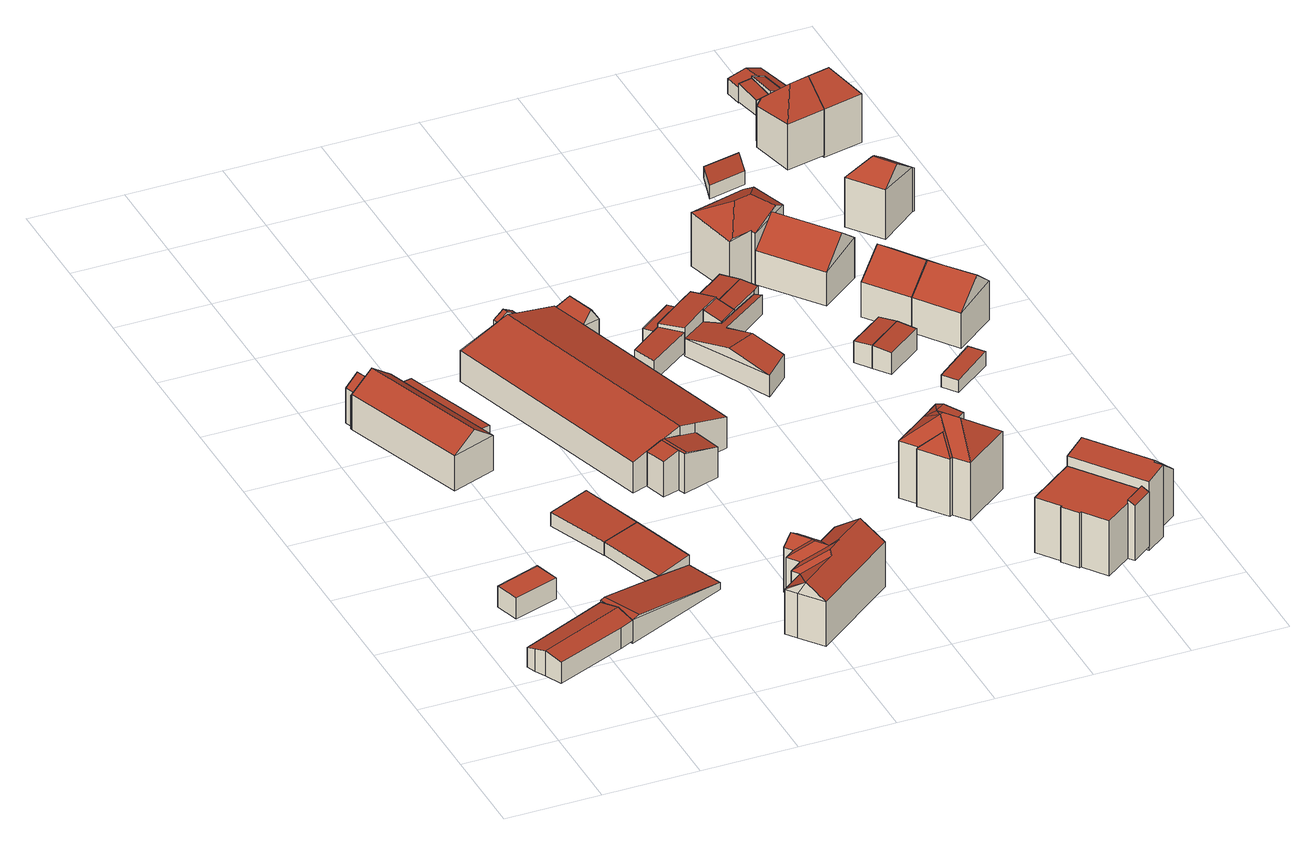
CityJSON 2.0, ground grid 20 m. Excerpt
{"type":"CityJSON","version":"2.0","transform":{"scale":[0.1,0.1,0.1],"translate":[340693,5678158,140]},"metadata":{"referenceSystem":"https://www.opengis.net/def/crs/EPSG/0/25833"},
"CityObjects":{
"building1":{"type":"Building","attributes":{"Dachtyp_tdc":"tdcGableRoof","Gemeindeschluessel":14729160,"Dachneigung":14.83,"QualitaetDacherkennung":74,"Geometrietyp2DReferenz":"3000","function":"31001_2000","roofType":"3100","measuredHeight":5.62},"geometry":[{"type":"MultiSurface","lod":"2","boundaries":[[[0,1,2,3]],[[1,4,5,2]],[[4,6,7,5]],[[6,8,9,7]],[[8,10,11,9]],[[10,12,13,11]],[[12,14,15,13]],[[14,0,3,15]],[[10,8,6,4,1]],[[1,0,14,12,10]],[[3,2,5,7,9,11,13,15]]],"semantics":{"surfaces":[{"type":"WallSurface"},{"type":"RoofSurface"},{"type":"GroundSurface"}],"values":[0,0,0,0,0,0,0,0,1,1,2]}}]},
"building2":{"type":"Building","attributes":{"Dachtyp_tdc":"tdcPolyFlatRoof","Gemeindeschluessel":14729160,"Dachneigung":0,"QualitaetDacherkennung":77,"Geometrietyp2DReferenz":"3000","function":"31001_2000","roofType":"1000","measuredHeight":4.63},"geometry":[{"type":"MultiSurface","lod":"2","boundaries":[[[16,17,18,19]],[[17,20,21,18]],[[20,22,23,21]],[[22,16,19,23]],[[22,20,17,16]],[[19,18,21,23]]],"semantics":{"surfaces":[{"type":"WallSurface"},{"type":"RoofSurface"},{"type":"GroundSurface"}],"values":[0,0,0,0,1,2]}}]},
"building3":{"type":"Building","attributes":{"Dachtyp_tdc":"tdcFreeFormRoof","Gemeindeschluessel":14729160,"Dachneigung":10.31,"QualitaetDacherkennung":12,"Geometrietyp2DReferenz":"3000","function":"31001_2000","roofType":"5000","measuredHeight":5.66},"geometry":[{"type":"MultiSurface","lod":"2","boundaries":[[[24,25,26,27]],[[25,28,29,26]],[[28,30,31,29]],[[30,32,33,31]],[[32,24,27,33]],[[24,32,30,34,35]],[[25,35,34,28]],[[25,24,35]],[[30,28,34]],[[27,26,29,31,33]]],"semantics":{"surfaces":[{"type":"WallSurface"},{"type":"RoofSurface"},{"type":"GroundSurface"}],"values":[0,0,0,0,0,1,1,0,0,2]}}]},
"building4":{"type":"Building","attributes":{"Gemeindeschluessel":14729160,"Geometrietyp2DReferenz":"3000","function":"31001_2000","roofType":"9999"},"children":["building4-1","building4-2"]},
"building4-1":{"type":"BuildingPart","attributes":{"Dachtyp_tdc":"tdcGableRoof","Dachneigung":35.24,"QualitaetDacherkennung":79,"Geometrietyp2DReferenz":"3000","roofType":"3100","measuredHeight":11.39},"parents":["building4"],"geometry":[{"type":"MultiSurface","lod":"2","boundaries":[[[36,37,38,39]],[[37,40,41,38]],[[40,42,43,44,41]],[[45,46,47,48]],[[46,36,39,47]],[[36,46,49,50,37]],[[40,50,49,51,42]],[[45,52,51,49,46]],[[37,50,40]],[[39,38,41,44,48,47]],[[53,43,42]],[[48,44,43,53,45]],[[51,52,53,42]],[[52,45,53]]],"semantics":{"surfaces":[{"type":"WallSurface"},{"type":"RoofSurface"},{"type":"GroundSurface"},{"type":"ClosureSurface"}],"values":[0,0,0,0,0,1,1,0,0,2,0,3,0,3]}}]},
"building4-2":{"type":"BuildingPart","attributes":{"Dachtyp_tdc":"tdcPolyFlatRoof","Dachneigung":37.4,"QualitaetDacherkennung":56,"Geometrietyp2DReferenz":"3000","roofType":"2100","measuredHeight":10.11},"parents":["building4"],"geometry":[{"type":"MultiSurface","lod":"2","boundaries":[[[43,54,55,44]],[[54,56,57,55]],[[56,58,59,57]],[[58,60,61,59]],[[60,52,45,48,61]],[[52,60,58,56,54,43,53]],[[44,55,57,59,61,48]],[[43,44,48,45,53]],[[53,45,52]]],"semantics":{"surfaces":[{"type":"WallSurface"},{"type":"RoofSurface"},{"type":"GroundSurface"},{"type":"ClosureSurface"}],"values":[0,0,0,0,0,1,2,3,3]}}]},
"building5":{"type":"Building","attributes":{"Dachtyp_tdc":"tdcPolyFlatRoof","Gemeindeschluessel":14729160,"Dachneigung":4.71,"QualitaetDacherkennung":91,"Geometrietyp2DReferenz":"3000","function":"31001_2000","roofType":"2100","measuredHeight":3.8},"geometry":[{"type":"MultiSurface","lod":"2","boundaries":[[[62,63,64,65]],[[63,66,67,64]],[[66,68,69,67]],[[68,62,65,69]],[[68,66,63,62]],[[65,64,67,69]]],"semantics":{"surfaces":[{"type":"WallSurface"},{"type":"RoofSurface"},{"type":"GroundSurface"}],"values":[0,0,0,0,1,2]}}]},
"building6":{"type":"Building","attributes":{"Dachtyp_tdc":"tdcPolyFlatRoof","Gemeindeschluessel":14729160,"Dachneigung":4.38,"QualitaetDacherkennung":91,"Geometrietyp2DReferenz":"3000","function":"31001_2000","roofType":"2100","measuredHeight":3.71},"geometry":[{"type":"MultiSurface","lod":"2","boundaries":[[[70,30,71,72]],[[30,63,73,71]],[[63,62,74,73]],[[62,70,72,74]],[[62,63,30,70]],[[72,71,73,74]]],"semantics":{"surfaces":[{"type":"WallSurface"},{"type":"RoofSurface"},{"type":"GroundSurface"}],"values":[0,0,0,0,1,2]}}]},
"building7":{"type":"Building","attributes":{"Dachtyp_tdc":"tdcPolyFlatRoof","Gemeindeschluessel":14729160,"Dachneigung":6.73,"QualitaetDacherkennung":64,"Geometrietyp2DReferenz":"3000","function":"31001_2000","roofType":"2100","measuredHeight":5.18},"geometry":[{"type":"MultiSurface","lod":"2","boundaries":[[[75,76,77,78]],[[76,79,80,77]],[[79,81,82,80]],[[81,83,84,82]],[[83,85,86,84]],[[85,75,78,86]],[[85,83,81,79,76,75]],[[78,77,80,82,84,86]]],"semantics":{"surfaces":[{"type":"WallSurface"},{"type":"RoofSurface"},{"type":"GroundSurface"}],"values":[0,0,0,0,0,0,1,2]}}]},
"building8":{"type":"Building","attributes":{"Dachtyp_tdc":"tdcFreeFormRoof","Gemeindeschluessel":14729160,"Dachneigung":33.34,"QualitaetDacherkennung":39,"Geometrietyp2DReferenz":"3000","function":"31001_9998","roofType":"5000","measuredHeight":13.56},"geometry":[{"type":"MultiSurface","lod":"2","boundaries":[[[87,88,89,90]],[[88,91,92,89]],[[91,93,94,92]],[[93,95,96,94]],[[95,97,98,96]],[[97,99,100,98]],[[99,101,102,100]],[[101,103,104,102]],[[103,105,106,104]],[[105,107,108,106]],[[107,109,110,108]],[[109,111,112,110]],[[111,113,114,112]],[[113,87,90,114]],[[115,116,113,111]],[[117,115,111,109]],[[118,119,120,117,109,107]],[[121,118,107,105]],[[122,121,105,103]],[[103,123,122]],[[101,123,103]],[[123,101,99]],[[97,123,99]],[[123,97,95]],[[124,119,118,121,122,123,95,93]],[[124,93,91]],[[120,119,124,91,88]],[[116,115,117,120,88,87]],[[116,87,113]],[[90,89,92,94,96,98,100,102,104,106,108,110,112,114]]],"semantics":{"surfaces":[{"type":"WallSurface"},{"type":"RoofSurface"},{"type":"GroundSurface"}],"values":[0,0,0,0,0,0,0,0,0,0,0,0,0,0,1,1,1,1,1,1,1,1,0,0,1,0,1,1,0,2]}}]},
"building9":{"type":"Building","attributes":{"Gemeindeschluessel":14729160,"Geometrietyp2DReferenz":"3000","function":"31001_2000","roofType":"9999"},"children":["building9-1","building9-2","building9-3","building9-4","building9-5"]},
"building9-1":{"type":"BuildingPart","attributes":{"Dachtyp_tdc":"tdcGableRoof","Dachneigung":14.93,"QualitaetDacherkennung":80,"Geometrietyp2DReferenz":"3000","roofType":"3100","measuredHeight":9.94},"parents":["building9"],"geometry":[{"type":"MultiSurface","lod":"2","boundaries":[[[125,126,127,128,129]],[[126,130,131,127]],[[130,132,133,134,131]],[[135,136,137,138]],[[136,139,140,137]],[[139,141,142,140]],[[141,143,142]],[[144,145,146,147,148,149]],[[150,151,141,139,136,135,152,153,154,155]],[[155,132,130,126,125,145,144,156,150]],[[128,127,131,134,157,158,138,137,140,142,159,148,147]],[[160,133,132,155,161]],[[157,134,133,160]],[[154,162,161,155]],[[135,138,158,152]],[[152,158,157,160,153]],[[153,160,161,162,154]],[[151,143,141]],[[159,142,143,163]],[[163,143,151,150]],[[144,149,156]],[[149,148,159,163]],[[149,163,150,156]],[[129,146,145,125]],[[129,128,147,146]]],"semantics":{"surfaces":[{"type":"WallSurface"},{"type":"RoofSurface"},{"type":"GroundSurface"},{"type":"ClosureSurface"}],"values":[0,0,0,0,0,0,0,0,1,1,2,0,3,0,3,3,3,0,3,3,0,3,3,0,3]}}]},
"building9-2":{"type":"BuildingPart","attributes":{"Dachtyp_tdc":"tdcGableRoof","Dachneigung":30.07,"QualitaetDacherkennung":63,"Geometrietyp2DReferenz":"3000","roofType":"3100","measuredHeight":10.51},"parents":["building9"],"geometry":[{"type":"MultiSurface","lod":"2","boundaries":[[[143,164,165,142]],[[164,166,167,165]],[[166,149,148,167]],[[166,164,168]],[[164,143,151,169,168]],[[149,166,168,169,156]],[[142,165,167,148,159]],[[143,142,159,163]],[[163,159,148,149]],[[156,169,151,150]],[[163,150,151,143]],[[149,156,150,163]]],"semantics":{"surfaces":[{"type":"WallSurface"},{"type":"RoofSurface"},{"type":"GroundSurface"},{"type":"ClosureSurface"}],"values":[0,0,0,0,1,1,2,3,3,0,3,3]}}]},
"building9-3":{"type":"BuildingPart","attributes":{"Dachtyp_tdc":"tdcPolyFlatRoof","Dachneigung":14.85,"QualitaetDacherkennung":80,"Geometrietyp2DReferenz":"3000","roofType":"2100","measuredHeight":8.76},"parents":["building9"],"geometry":[{"type":"MultiSurface","lod":"2","boundaries":[[[170,171,172,173]],[[170,135,138,171]],[[170,173,174,135]],[[138,158,172,171]],[[152,135,174]],[[158,138,135,152]],[[172,158,152,174,173]]],"semantics":{"surfaces":[{"type":"WallSurface"},{"type":"RoofSurface"},{"type":"GroundSurface"},{"type":"ClosureSurface"}],"values":[0,0,1,2,0,3,3]}}]},
"building9-4":{"type":"BuildingPart","attributes":{"Dachtyp_tdc":"tdcFreeFormRoof","Dachneigung":55.72,"QualitaetDacherkennung":30,"Geometrietyp2DReferenz":"3000","roofType":"5000","measuredHeight":9.21},"parents":["building9"],"geometry":[{"type":"MultiSurface","lod":"2","boundaries":[[[175,176,177,178]],[[176,129,128,177]],[[146,175,178,147]],[[179,180,146,129]],[[179,129,176]],[[180,179,176,175]],[[180,175,146]],[[178,177,128,147]],[[147,128,129,146]]],"semantics":{"surfaces":[{"type":"WallSurface"},{"type":"RoofSurface"},{"type":"GroundSurface"},{"type":"ClosureSurface"}],"values":[0,0,0,1,0,1,1,2,3]}}]},
"building9-5":{"type":"BuildingPart","attributes":{"Dachtyp_tdc":"tdcGableRoof","Dachneigung":14.74,"QualitaetDacherkennung":85,"Geometrietyp2DReferenz":"3000","roofType":"3100","measuredHeight":8.87},"parents":["building9"],"geometry":[{"type":"MultiSurface","lod":"2","boundaries":[[[133,181,182,134]],[[181,183,184,182]],[[183,181,185]],[[181,133,161,162,185]],[[174,173,183,185,162,154]],[[134,182,184,172,158,157]],[[173,172,184,183]],[[174,152,158,172,173]],[[153,152,174]],[[133,134,157,160]],[[160,157,158,152,153]],[[174,154,153]],[[160,161,133]],[[153,154,162,161,160]]],"semantics":{"surfaces":[{"type":"WallSurface"},{"type":"RoofSurface"},{"type":"GroundSurface"},{"type":"ClosureSurface"}],"values":[0,0,0,1,1,2,0,3,0,3,3,0,0,3]}}]},
"building10":{"type":"Building","attributes":{"Dachtyp_tdc":"tdcPolyFlatRoof","Gemeindeschluessel":14729160,"Dachneigung":3.71,"QualitaetDacherkennung":67,"Geometrietyp2DReferenz":"3000","function":"31001_9998","roofType":"2100","measuredHeight":4.5},"geometry":[{"type":"MultiSurface","lod":"2","boundaries":[[[186,187,188,189]],[[187,190,191,188]],[[190,192,193,191]],[[192,186,189,193]],[[192,190,187,186]],[[189,188,191,193]]],"semantics":{"surfaces":[{"type":"WallSurface"},{"type":"RoofSurface"},{"type":"GroundSurface"}],"values":[0,0,0,0,1,2]}}]},
"building11":{"type":"Building","attributes":{"Dachtyp_tdc":"tdcPolyFlatRoof","Gemeindeschluessel":14729160,"Dachneigung":3.48,"QualitaetDacherkennung":76,"Geometrietyp2DReferenz":"3000","function":"31001_9998","roofType":"2100","measuredHeight":3.43},"geometry":[{"type":"MultiSurface","lod":"2","boundaries":[[[194,195,196,197]],[[195,198,199,196]],[[198,200,201,199]],[[200,194,197,201]],[[200,198,195,194]],[[197,196,199,201]]],"semantics":{"surfaces":[{"type":"WallSurface"},{"type":"RoofSurface"},{"type":"GroundSurface"}],"values":[0,0,0,0,1,2]}}]},
"building12":{"type":"Building","attributes":{"Dachtyp_tdc":"tdcFreeFormRoof","Gemeindeschluessel":14729160,"Dachneigung":38.43,"QualitaetDacherkennung":76,"Geometrietyp2DReferenz":"3000","function":"31001_9998","roofType":"5000","measuredHeight":17.62},"geometry":[{"type":"MultiSurface","lod":"2","boundaries":[[[202,203,204,205]],[[203,206,207,204]],[[206,208,209,207]],[[208,210,211,209]],[[210,212,213,211]],[[212,214,215,213]],[[214,216,217,215]],[[216,218,219,217]],[[218,220,221,219]],[[220,222,223,221]],[[222,202,205,223]],[[224,225,222,220]],[[224,220,218]],[[218,225,224]],[[225,226,227]],[[216,225,218]],[[216,226,225]],[[226,216,214]],[[228,226,214,212]],[[229,228,212,210]],[[229,210,208]],[[226,228,229,208,206]],[[230,227,226,206,203]],[[230,203,202]],[[225,227,230,202,222]],[[205,204,207,209,211,213,215,217,219,221,223]]],"semantics":{"surfaces":[{"type":"WallSurface"},{"type":"RoofSurface"},{"type":"GroundSurface"}],"values":[0,0,0,0,0,0,0,0,0,0,0,1,1,1,1,1,1,1,1,1,1,1,1,1,1,2]}}]},
"building13":{"type":"Building","attributes":{"Dachtyp_tdc":"tdcPolyFlatRoof","Gemeindeschluessel":14729160,"Dachneigung":6.8,"QualitaetDacherkennung":79,"Geometrietyp2DReferenz":"3000","function":"31001_9998","roofType":"2100","measuredHeight":6.11},"geometry":[{"type":"MultiSurface","lod":"2","boundaries":[[[231,232,233,234]],[[232,235,236,233]],[[235,237,238,236]],[[237,239,240,238]],[[239,241,242,240]],[[241,243,244,242]],[[243,231,234,244]],[[243,241,239,237,235,232,231]],[[234,233,236,238,240,242,244]]],"semantics":{"surfaces":[{"type":"WallSurface"},{"type":"RoofSurface"},{"type":"GroundSurface"}],"values":[0,0,0,0,0,0,0,1,2]}}]},
"building14":{"type":"Building","attributes":{"Dachtyp_tdc":"tdcFreeFormRoof","Gemeindeschluessel":14729160,"Dachneigung":13.8,"QualitaetDacherkennung":20,"Geometrietyp2DReferenz":"3000","function":"31001_9998","roofType":"5000","measuredHeight":6.6},"geometry":[{"type":"MultiSurface","lod":"2","boundaries":[[[245,246,247,248]],[[246,249,250,247]],[[249,251,252,250]],[[251,253,254,252]],[[253,255,256,254]],[[255,257,258,256]],[[257,259,260,258]],[[259,261,262,260]],[[261,245,248,262]],[[245,261,259,257,255,253,263,264,246]],[[251,249,264,263]],[[249,246,264]],[[253,251,263]],[[248,247,250,252,254,256,258,260,262]]],"semantics":{"surfaces":[{"type":"WallSurface"},{"type":"RoofSurface"},{"type":"GroundSurface"}],"values":[0,0,0,0,0,0,0,0,0,1,1,0,0,2]}}]},
"building15":{"type":"Building","attributes":{"Dachtyp_tdc":"tdcPolyFlatRoof","Gemeindeschluessel":14729160,"Dachneigung":18.6,"QualitaetDacherkennung":65,"Geometrietyp2DReferenz":"3000","function":"31001_9998","roofType":"2100","measuredHeight":5.86},"geometry":[{"type":"MultiSurface","lod":"2","boundaries":[[[265,266,267,242]],[[266,268,269,267]],[[268,270,244,269]],[[270,265,242,244]],[[270,268,266,265]],[[242,267,269,244]]],"semantics":{"surfaces":[{"type":"WallSurface"},{"type":"RoofSurface"},{"type":"GroundSurface"}],"values":[0,0,0,0,1,2]}}]},
"building16":{"type":"Building","attributes":{"Gemeindeschluessel":14729160,"Geometrietyp2DReferenz":"3000","function":"31001_9998","roofType":"9999"},"children":["building16-1","building16-2"]},
"building16-1":{"type":"BuildingPart","attributes":{"Dachtyp_tdc":"tdcPolyFlatRoof","Dachneigung":0,"QualitaetDacherkennung":28,"Geometrietyp2DReferenz":"3000","roofType":"1000","measuredHeight":12.37},"parents":["building16"],"geometry":[{"type":"MultiSurface","lod":"2","boundaries":[[[271,272,273,274]],[[275,276,277,278]],[[276,279,280,277]],[[279,281,282,280]],[[281,283,284,282]],[[283,285,286,284]],[[285,287,288,286]],[[287,271,274,288]],[[287,285,283,281,279,276,275,272,271]],[[274,273,278,277,280,282,284,286,288]],[[278,273,272,275]]],"semantics":{"surfaces":[{"type":"WallSurface"},{"type":"RoofSurface"},{"type":"GroundSurface"},{"type":"ClosureSurface"}],"values":[0,0,0,0,0,0,0,0,1,2,3]}}]},
"building16-2":{"type":"BuildingPart","attributes":{"Dachtyp_tdc":"tdcPolyFlatRoof","Dachneigung":27.69,"QualitaetDacherkennung":65,"Geometrietyp2DReferenz":"3000","roofType":"2100","measuredHeight":13.11},"parents":["building16"],"geometry":[{"type":"MultiSurface","lod":"2","boundaries":[[[289,290,291,273,272]],[[290,292,293,291]],[[292,294,275,278,293]],[[294,292,290,289]],[[273,291,293,278]],[[272,275,294,289]],[[272,273,278,275]]],"semantics":{"surfaces":[{"type":"WallSurface"},{"type":"RoofSurface"},{"type":"GroundSurface"},{"type":"ClosureSurface"}],"values":[0,0,0,1,2,0,3]}}]},
"building17":{"type":"Building","attributes":{"Dachtyp_tdc":"tdcPolyFlatRoof","Gemeindeschluessel":14729160,"Dachneigung":4.21,"QualitaetDacherkennung":78,"Geometrietyp2DReferenz":"3000","function":"31001_9998","roofType":"2100","measuredHeight":5.05},"geometry":[{"type":"MultiSurface","lod":"2","boundaries":[[[295,296,297,298]],[[296,299,300,297]],[[299,301,302,300]],[[301,295,298,302]],[[301,299,296,295]],[[298,297,300,302]]],"semantics":{"surfaces":[{"type":"WallSurface"},{"type":"RoofSurface"},{"type":"GroundSurface"}],"values":[0,0,0,0,1,2]}}]},
"building18":{"type":"Building","attributes":{"Dachtyp_tdc":"tdcPolyFlatRoof","Gemeindeschluessel":14729160,"Dachneigung":3.82,"QualitaetDacherkennung":81,"Geometrietyp2DReferenz":"3000","function":"31001_9998","roofType":"2100","measuredHeight":5.04},"geometry":[{"type":"MultiSurface","lod":"2","boundaries":[[[266,295,298,303]],[[295,301,302,298]],[[301,304,305,302]],[[304,306,307,305]],[[306,266,303,307]],[[306,304,301,295,266]],[[303,298,302,305,307]]],"semantics":{"surfaces":[{"type":"WallSurface"},{"type":"RoofSurface"},{"type":"GroundSurface"}],"values":[0,0,0,0,0,1,2]}}]},
"building19":{"type":"Building","attributes":{"Dachtyp_tdc":"tdcFreeFormRoof","Gemeindeschluessel":14729160,"Dachneigung":41.13,"QualitaetDacherkennung":23,"Geometrietyp2DReferenz":"3000","function":"31001_9998","roofType":"5000","measuredHeight":16.34},"geometry":[{"type":"MultiSurface","lod":"2","boundaries":[[[308,309,310,311]],[[309,312,313,310]],[[312,314,315,313]],[[314,316,317,315]],[[316,318,319,317]],[[318,320,321,319]],[[320,322,323,321]],[[322,324,325,323]],[[324,326,327,325]],[[326,308,311,327]],[[320,328,329,326,324,322]],[[316,314,312,309,308,329,328,318]],[[320,318,328]],[[308,326,329]],[[311,310,313,315,317,319,321,323,325,327]]],"semantics":{"surfaces":[{"type":"WallSurface"},{"type":"RoofSurface"},{"type":"GroundSurface"}],"values":[0,0,0,0,0,0,0,0,0,0,1,1,0,0,2]}}]},
"building20":{"type":"Building","attributes":{"Dachtyp_tdc":"tdcPolyFlatRoof","Gemeindeschluessel":14729160,"Dachneigung":3.36,"QualitaetDacherkennung":73,"Geometrietyp2DReferenz":"3000","function":"31001_9998","roofType":"2100","measuredHeight":5.03},"geometry":[{"type":"MultiSurface","lod":"2","boundaries":[[[330,331,332,333]],[[331,334,335,332]],[[334,336,337,335]],[[336,330,333,337]],[[336,334,331,330]],[[333,332,335,337]]],"semantics":{"surfaces":[{"type":"WallSurface"},{"type":"RoofSurface"},{"type":"GroundSurface"}],"values":[0,0,0,0,1,2]}}]},
"building21":{"type":"Building","attributes":{"Dachtyp_tdc":"tdcFreeFormRoof","Gemeindeschluessel":14729160,"Dachneigung":29.5,"QualitaetDacherkennung":53,"Geometrietyp2DReferenz":"3000","function":"31001_9998","roofType":"5000","measuredHeight":15.43},"geometry":[{"type":"MultiSurface","lod":"2","boundaries":[[[338,339,340,341]],[[339,342,343,340]],[[342,344,345,343]],[[344,346,347,345]],[[346,348,349,347]],[[348,338,341,349]],[[350,338,351,352]],[[344,353,354,346]],[[352,351,348,346,354]],[[339,350,352,354,353,342]],[[344,342,353]],[[338,348,351]],[[339,338,350]],[[341,340,343,345,347,349]]],"semantics":{"surfaces":[{"type":"WallSurface"},{"type":"RoofSurface"},{"type":"GroundSurface"}],"values":[0,0,0,0,0,0,1,1,1,1,0,0,0,2]}}]},
"building22":{"type":"Building","attributes":{"Dachtyp_tdc":"tdcPolyFlatRoof","Gemeindeschluessel":14729160,"Dachneigung":3.9,"QualitaetDacherkennung":82,"Geometrietyp2DReferenz":"3000","function":"31001_9998","roofType":"2100","measuredHeight":5.03},"geometry":[{"type":"MultiSurface","lod":"2","boundaries":[[[336,355,356,337]],[[355,357,358,356]],[[357,330,333,358]],[[330,336,337,333]],[[330,357,355,336]],[[337,356,358,333]]],"semantics":{"surfaces":[{"type":"WallSurface"},{"type":"RoofSurface"},{"type":"GroundSurface"}],"values":[0,0,0,0,1,2]}}]},
"building23":{"type":"Building","attributes":{"Dachtyp_tdc":"tdcGableRoof","Gemeindeschluessel":14729160,"Dachneigung":40.49,"QualitaetDacherkennung":70,"Geometrietyp2DReferenz":"3000","function":"31001_9998","roofType":"3100","measuredHeight":12.82},"geometry":[{"type":"MultiSurface","lod":"2","boundaries":[[[359,360,340,361]],[[360,362,341,340]],[[362,363,364,341]],[[363,359,361,364]],[[362,360,365]],[[359,363,366]],[[360,359,366,365]],[[363,362,365,366]],[[361,340,341,364]]],"semantics":{"surfaces":[{"type":"WallSurface"},{"type":"RoofSurface"},{"type":"GroundSurface"}],"values":[0,0,0,0,0,0,1,1,2]}}]},
"building24":{"type":"Building","attributes":{"Dachtyp_tdc":"tdcPolyFlatRoof","Gemeindeschluessel":14729160,"Dachneigung":3.19,"QualitaetDacherkennung":68,"Geometrietyp2DReferenz":"3000","function":"31001_9998","roofType":"2100","measuredHeight":3.25},"geometry":[{"type":"MultiSurface","lod":"2","boundaries":[[[367,368,369,370]],[[368,371,372,369]],[[371,373,374,372]],[[373,367,370,374]],[[373,371,368,367]],[[370,369,372,374]]],"semantics":{"surfaces":[{"type":"WallSurface"},{"type":"RoofSurface"},{"type":"GroundSurface"}],"values":[0,0,0,0,1,2]}}]},
"building25":{"type":"Building","attributes":{"Dachtyp_tdc":"tdcGableRoof","Gemeindeschluessel":14729160,"Dachneigung":41.25,"QualitaetDacherkennung":65,"Geometrietyp2DReferenz":"3000","function":"31001_9998","roofType":"3100","measuredHeight":12.84},"geometry":[{"type":"MultiSurface","lod":"2","boundaries":[[[375,376,377,378]],[[376,379,380,377]],[[379,381,382,380]],[[381,375,378,382]],[[379,376,383]],[[375,381,384]],[[376,375,384,383]],[[381,379,383,384]],[[378,377,380,382]]],"semantics":{"surfaces":[{"type":"WallSurface"},{"type":"RoofSurface"},{"type":"GroundSurface"}],"values":[0,0,0,0,0,0,1,1,2]}}]},
"building26":{"type":"Building","attributes":{"Dachtyp_tdc":"tdcPolyFlatRoof","Gemeindeschluessel":14729160,"Dachneigung":4.43,"QualitaetDacherkennung":83,"Geometrietyp2DReferenz":"3000","function":"31001_9998","roofType":"2100","measuredHeight":2.98},"geometry":[{"type":"MultiSurface","lod":"2","boundaries":[[[385,386,387,388]],[[386,389,390,387]],[[389,391,392,390]],[[389,386,385,391]],[[392,388,387,390]],[[391,385,388,392]]],"semantics":{"surfaces":[{"type":"WallSurface"},{"type":"RoofSurface"},{"type":"GroundSurface"}],"values":[0,0,0,1,2,0]}}]},
"building27":{"type":"Building","attributes":{"Dachtyp_tdc":"tdcGableRoof","Gemeindeschluessel":14729160,"Dachneigung":40.6,"QualitaetDacherkennung":83,"Geometrietyp2DReferenz":"3000","function":"31001_9998","roofType":"3100","measuredHeight":12.89},"geometry":[{"type":"MultiSurface","lod":"2","boundaries":[[[393,375,378,394]],[[375,395,382,378]],[[395,396,397,382]],[[396,393,394,397]],[[395,375,398]],[[393,396,399]],[[375,393,399,398]],[[396,395,398,399]],[[394,378,382,397]]],"semantics":{"surfaces":[{"type":"WallSurface"},{"type":"RoofSurface"},{"type":"GroundSurface"}],"values":[0,0,0,0,0,0,1,1,2]}}]},
"building28":{"type":"Building","attributes":{"Dachtyp_tdc":"tdcFreeFormRoof","Gemeindeschluessel":14729160,"Dachneigung":35.93,"QualitaetDacherkennung":54,"Geometrietyp2DReferenz":"3000","function":"31001_9998","roofType":"5000","measuredHeight":14.34},"geometry":[{"type":"MultiSurface","lod":"2","boundaries":[[[400,401,402,403]],[[401,404,405,402]],[[404,406,407,405]],[[406,408,409,407]],[[408,410,411,409]],[[410,412,413,411]],[[412,400,403,413]],[[414,415,406,404]],[[401,416,414,404]],[[400,412,410,408,415,414,416]],[[408,406,415]],[[401,400,416]],[[403,402,405,407,409,411,413]]],"semantics":{"surfaces":[{"type":"WallSurface"},{"type":"RoofSurface"},{"type":"GroundSurface"}],"values":[0,0,0,0,0,0,0,1,1,1,0,0,2]}}]},
"building29":{"type":"Building","attributes":{"Dachtyp_tdc":"tdcFreeFormRoof","Gemeindeschluessel":14729160,"Dachneigung":43.93,"QualitaetDacherkennung":68,"Geometrietyp2DReferenz":"3000","function":"31001_9998","roofType":"5000","measuredHeight":15.11},"geometry":[{"type":"MultiSurface","lod":"2","boundaries":[[[417,418,419,420]],[[418,421,422,419]],[[421,423,424,422]],[[423,425,426,424]],[[425,427,428,426]],[[427,429,430,428]],[[429,431,432,430]],[[431,433,434,432]],[[433,417,420,434]],[[433,435,436,417]],[[431,437,435,433]],[[435,437,429,427,425,423,421,418,436]],[[418,417,436]],[[431,429,437]],[[420,419,422,424,426,428,430,432,434]]],"semantics":{"surfaces":[{"type":"WallSurface"},{"type":"RoofSurface"},{"type":"GroundSurface"}],"values":[0,0,0,0,0,0,0,0,0,1,1,1,0,0,2]}}]},
"building30":{"type":"Building","attributes":{"Dachtyp_tdc":"tdcPolyFlatRoof","Gemeindeschluessel":14729160,"Dachneigung":7.2,"QualitaetDacherkennung":59,"Geometrietyp2DReferenz":"3000","function":"31001_9998","roofType":"2100","measuredHeight":3.52},"geometry":[{"type":"MultiSurface","lod":"2","boundaries":[[[438,439,440,441]],[[439,442,443,440]],[[442,444,445,443]],[[444,446,447,445]],[[446,438,441,447]],[[446,444,442,439,438]],[[441,440,443,445,447]]],"semantics":{"surfaces":[{"type":"WallSurface"},{"type":"RoofSurface"},{"type":"GroundSurface"}],"values":[0,0,0,0,0,1,2]}}]},
"building31":{"type":"Building","attributes":{"Dachtyp_tdc":"tdcPolyFlatRoof","Gemeindeschluessel":14729160,"Dachneigung":8.34,"QualitaetDacherkennung":57,"Geometrietyp2DReferenz":"3000","function":"31001_9998","roofType":"2100","measuredHeight":4.07},"geometry":[{"type":"MultiSurface","lod":"2","boundaries":[[[448,449,440,450]],[[449,451,441,440]],[[451,452,453,441]],[[452,448,450,453]],[[452,451,449,448]],[[450,440,441,453]]],"semantics":{"surfaces":[{"type":"WallSurface"},{"type":"RoofSurface"},{"type":"GroundSurface"}],"values":[0,0,0,0,1,2]}}]},
"building32":{"type":"Building","attributes":{"Dachtyp_tdc":"tdcPolyFlatRoof","Gemeindeschluessel":14729160,"Dachneigung":21.78,"QualitaetDacherkennung":84,"Geometrietyp2DReferenz":"3000","function":"31001_9998","roofType":"2100","measuredHeight":4.59},"geometry":[{"type":"MultiSurface","lod":"2","boundaries":[[[454,455,456,457]],[[455,458,459,456]],[[458,460,461,459]],[[460,454,457,461]],[[460,458,455,454]],[[457,456,459,461]]],"semantics":{"surfaces":[{"type":"WallSurface"},{"type":"RoofSurface"},{"type":"GroundSurface"}],"values":[0,0,0,0,1,2]}}]},
"building33":{"type":"Building","attributes":{"Dachtyp_tdc":"tdcFreeFormRoof","Gemeindeschluessel":14729160,"Dachneigung":22.72,"QualitaetDacherkennung":71,"Geometrietyp2DReferenz":"3000","function":"31001_9998","roofType":"5000","measuredHeight":4.14},"geometry":[{"type":"MultiSurface","lod":"2","boundaries":[[[462,463,464,465]],[[463,466,467,464]],[[466,468,469,467]],[[468,460,470,469]],[[460,471,472,470]],[[471,473,474,472]],[[473,462,465,474]],[[468,466,463,475,476,460]],[[471,476,475,462,473]],[[463,462,475]],[[471,460,476]],[[465,464,467,469,470,472,474]]],"semantics":{"surfaces":[{"type":"WallSurface"},{"type":"RoofSurface"},{"type":"GroundSurface"}],"values":[0,0,0,0,0,0,0,1,1,0,0,2]}}]},
"building34":{"type":"Building","attributes":{"Gemeindeschluessel":14729160,"Geometrietyp2DReferenz":"3000","function":"31001_9998","roofType":"9999"},"children":["building34-1","building34-2"]},
"building34-1":{"type":"BuildingPart","attributes":{"Dachtyp_tdc":"tdcFreeFormRoof","Dachneigung":72.41,"QualitaetDacherkennung":17,"Geometrietyp2DReferenz":"3000","roofType":"5000","measuredHeight":10.73},"parents":["building34"],"geometry":[{"type":"MultiSurface","lod":"2","boundaries":[[[477,478,479]],[[480,481,482,483]],[[481,484,485,482]],[[484,477,479,485]],[[480,478,477,486,487]],[[477,484,486]],[[484,481,487,486]],[[481,480,487]],[[479,483,482,485]],[[483,479,478,480]]],"semantics":{"surfaces":[{"type":"WallSurface"},{"type":"RoofSurface"},{"type":"GroundSurface"},{"type":"ClosureSurface"}],"values":[0,0,0,0,1,1,1,1,2,3]}}]},
"building34-2":{"type":"BuildingPart","attributes":{"Dachtyp_tdc":"tdcHipAndGableRoof","Dachneigung":43.73,"QualitaetDacherkennung":82,"Geometrietyp2DReferenz":"3000","roofType":"5000","measuredHeight":15.55},"parents":["building34"],"geometry":[{"type":"MultiSurface","lod":"2","boundaries":[[[488,479,478]],[[488,489,490,479]],[[489,491,492,490]],[[491,431,493,492]],[[431,437,494,493]],[[437,495,480,483,494]],[[491,489,496]],[[489,488,495,437,496]],[[437,431,491,496]],[[483,479,490,492,493,494]],[[488,478,480,495]],[[478,479,483,480]]],"semantics":{"surfaces":[{"type":"WallSurface"},{"type":"RoofSurface"},{"type":"GroundSurface"},{"type":"ClosureSurface"}],"values":[0,0,0,0,0,0,1,1,1,2,0,3]}}]}
},
"vertices":[
[36,70,125],[20,105,134],[20,105,78],[36,70,78],[9,127,128],[9,127,78],[1,146,122],[1,146,78],[187,230,122],[187,230,78],[203,185,134],[203,185,78],[216,147,124],[216,147,78],[186,133,124],[186,133,78],
[144,336,123],[49,305,123],[49,305,76],[144,336,76],[33,355,123],[33,355,76],[128,388,123],[128,388,76],
[438,247,88],[216,147,125],[216,147,72],[438,247,72],[187,230,126],[187,230,72],[334,295,101],[334,295,72],[410,327,86],[410,327,72],[198,235,128],[234,155,128],
[203,873,131],[225,810,131],[225,810,52],[203,873,52],[132,777,130],[132,777,52],[40,1043,130],[40,1043,126],[40,1043,52],[74,1055,130],[133,1075,131],[133,1075,52],[74,1055,52],[88,1060,166],[180,794,166],[74,1055,155],[74,1055,153],[45,1045,130],
[39,1046,126],[39,1046,52],[45,1048,130],[45,1048,52],[38,1067,130],[38,1067,52],[66,1077,153],[66,1077,52],
[366,467,108],[288,441,101],[288,441,70],[366,467,70],[237,573,100],[237,573,70],[323,603,108],[323,603,70],
[410,327,108],[334,295,71],[410,327,71],[288,441,71],[366,467,71],
[133,1075,103],[158,1084,100],[158,1084,51],[133,1075,51],[183,1093,97],[183,1093,51],[253,890,97],[253,890,51],[228,881,100],[228,881,51],[203,873,103],[203,873,51],
[591,238,162],[621,197,162],[621,197,62],[591,238,62],[664,230,162],[664,230,62],[729,145,162],[729,145,62],[548,6,162],[548,6,62],[511,54,162],[511,54,62],[494,76,162],[494,76,62],[501,81,162],[501,81,62],[541,112,162],[541,112,62],[530,127,162],[530,127,62],[557,148,162],[557,148,62],[539,172,162],[539,172,62],[561,189,162],[561,189,62],[549,205,162],[549,205,62],[598,184,179],[570,221,180],[595,164,189],[632,138,197],[632,139,198],[613,141,188],[604,116,197],[602,103,191],[521,41,191],[697,188,197],
[548,1128,99],[667,734,99],[667,734,30],[548,1128,30],[548,1128,93],[592,711,120],[592,711,30],[593,711,120],[593,711,99],[593,711,30],[479,677,108],[446,666,99],[446,666,30],[479,677,30],[303,1138,99],[303,1138,30],[391,1165,123],[391,1165,30],[391,1165,121],[435,1178,124],[524,1205,99],[524,1205,93],[524,1205,30],[435,1178,30],[435,1178,122],[414,1172,130],[397,1167,125],[513,687,117],[514,687,118],[516,688,118],[557,700,130],[431,1177,125],[557,700,30],[513,687,30],[414,1172,30],[557,700,107],[557,700,109],[519,689,119],[414,1172,122],
[388,1178,121],[388,1178,30],[432,1191,122],[432,1191,30],[410,1184,135],[414,1172,135],
[493,631,108],[493,631,30],[528,641,30],[528,641,118],[513,687,118],
[563,1217,93],[586,1140,93],[586,1140,30],[563,1217,30],[567,1134,122],[549,1192,122],
[611,650,99],[611,650,30],[533,626,118],[533,626,30],[538,628,119],
[690,1104,69],[726,1063,72],[726,1063,27],[690,1104,27],[636,998,72],[636,998,27],[619,1051,69],[619,1051,27],
[690,1104,56],[671,1130,54],[671,1130,22],[690,1104,22],[744,1185,54],[744,1185,22],[764,1160,56],[764,1160,22],
[1061,356,191],[964,283,191],[964,283,63],[1061,356,63],[940,314,191],[940,314,63],[934,310,191],[934,310,63],[891,367,191],[891,367,63],[897,372,191],[897,372,63],[872,406,191],[872,406,63],[947,462,191],[947,462,63],[985,491,191],[985,491,63],[1021,443,191],[1021,443,63],[1005,432,191],[1005,432,63],[984,453,214],[963,437,215],[951,394,236],[957,393,239],[947,365,219],[941,360,219],[980,364,239],
[726,1063,82],[690,1104,76],[690,1104,21],[726,1063,21],[764,1160,76],[764,1160,21],[789,1178,76],[789,1178,21],[796,1169,77],[796,1169,21],[822,1134,82],[822,1134,21],[783,1106,82],[783,1106,21],
[915,1132,62],[805,1048,70],[805,1048,19],[915,1132,19],[866,921,71],[866,921,19],[816,873,67],[816,873,19],[726,1063,58],[726,1063,19],[783,1106,54],[783,1106,19],[807,1074,64],[807,1074,19],[845,1103,62],[845,1103,19],[905,1147,58],[905,1147,19],[773,964,85],[832,991,85],
[822,1134,80],[845,1103,66],[845,1103,21],[807,1074,66],[807,1074,21],[783,1106,80],
[1143,243,161],[1238,115,161],[1238,115,38],[1143,243,38],[1195,83,161],[1140,42,161],[1140,42,38],[1195,83,38],[1104,91,161],[1104,91,38],[1100,89,161],[1100,89,38],[1076,122,161],[1076,122,38],[1079,124,161],[1079,124,38],[1045,171,161],[1045,171,38],
[1238,115,169],[1248,102,160],[1248,102,38],[1205,70,160],[1205,70,38],[1195,83,169],
[822,1134,69],[796,1169,66],[796,1169,18],[822,1134,18],[868,1223,66],[868,1223,18],[895,1189,69],[895,1189,18],
[845,1103,18],[918,1157,66],[918,1157,18],[905,1147,66],[905,1147,18],
[1240,315,135],[1277,265,135],[1277,265,30],[1240,315,30],[1280,267,132],[1280,267,30],[1304,235,132],[1304,235,30],[1302,233,135],[1302,233,30],[1335,189,135],[1335,189,30],[1278,147,192],[1278,147,30],[1289,132,192],[1289,132,30],[1248,102,183],[1248,102,30],[1143,243,183],[1143,243,30],[1281,149,193],[1187,276,193],
[1028,882,71],[1005,914,68],[1005,914,20],[1028,882,20],[1080,970,68],[1080,970,20],[1104,939,71],[1104,939,20],
[1030,1295,133],[944,1230,131],[944,1230,18],[1030,1295,18],[939,1238,136],[939,1238,18],[890,1225,131],[890,1225,18],[860,1335,138],[860,1335,18],[980,1367,138],[980,1367,18],[1006,1277,150],[993,1348,151],[966,1301,172],[897,1227,136],[928,1291,172],
[1129,905,68],[1129,905,20],[1053,849,68],[1053,849,20],
[1036,1110,93],[944,1230,94],[1036,1110,18],[1030,1295,109],[1122,1176,108],[1122,1176,18],[993,1267,146],[1085,1148,146],
[1119,770,49],[1201,832,54],[1201,832,22],[1119,770,22],[1224,802,54],[1224,802,22],[1142,740,49],[1142,740,22],
[1146,966,96],[1081,1053,95],[1081,1053,17],[1146,966,17],[1170,1116,109],[1170,1116,17],[1230,1028,110],[1230,1028,17],[1129,1087,146],[1191,999,146],
[1062,1546,47],[983,1528,47],[983,1528,17],[1062,1546,17],[1002,1598,42],[1002,1598,17],[1080,1614,42],[1080,1614,17],
[1209,880,95],[1209,880,17],[1230,1028,106],[1295,946,105],[1295,946,17],[1192,1000,146],[1257,917,146],
[1314,1344,111],[1231,1279,122],[1231,1279,11],[1314,1344,11],[1179,1349,122],[1179,1349,11],[1252,1403,110],[1252,1403,11],[1279,1402,107],[1279,1402,11],[1294,1380,107],[1294,1380,11],[1319,1346,107],[1319,1346,11],[1236,1349,154],[1262,1403,116],[1267,1307,154],
[1139,1665,99],[1150,1668,113],[1150,1668,8],[1139,1665,8],[1147,1685,97],[1147,1685,8],[1164,1688,97],[1164,1688,8],[1167,1672,113],[1167,1672,8],[1189,1676,113],[1189,1676,8],[1221,1684,113],[1221,1684,8],[1242,1588,111],[1242,1588,8],[1160,1570,111],[1160,1570,8],[1189,1627,159],[1149,1668,113],[1231,1637,159],
[1176,1744,49],[1206,1751,53],[1206,1751,18],[1176,1744,18],[1218,1695,53],[1218,1695,18],[1221,1684,53],[1221,1684,18],[1189,1676,49],[1189,1676,18],
[1193,1810,59],[1206,1751,50],[1193,1810,18],[1176,1744,50],[1163,1803,59],[1163,1803,18],
[1235,1757,51],[1206,1751,63],[1206,1751,17],[1235,1757,17],[1193,1810,63],[1193,1810,17],[1222,1817,51],[1222,1817,17],
[1157,1839,50],[1232,1856,43],[1232,1856,16],[1157,1839,16],[1257,1760,43],[1257,1760,16],[1235,1757,52],[1235,1757,16],[1222,1817,16],[1193,1810,55],[1193,1810,16],[1163,1803,49],[1163,1803,16],[1198,1848,57],[1207,1813,57],
[1265,1694,92],[1265,1694,91],[1265,1694,3],[1221,1684,92],[1218,1695,92],[1218,1695,3],[1221,1684,3],[1263,1705,92],[1263,1705,3],[1258,1698,110],[1225,1691,111],
[1265,1694,112],[1305,1703,112],[1305,1703,3],[1327,1607,111],[1327,1607,3],[1242,1588,3],[1231,1637,3],[1221,1684,112],[1278,1647,159]
]}
